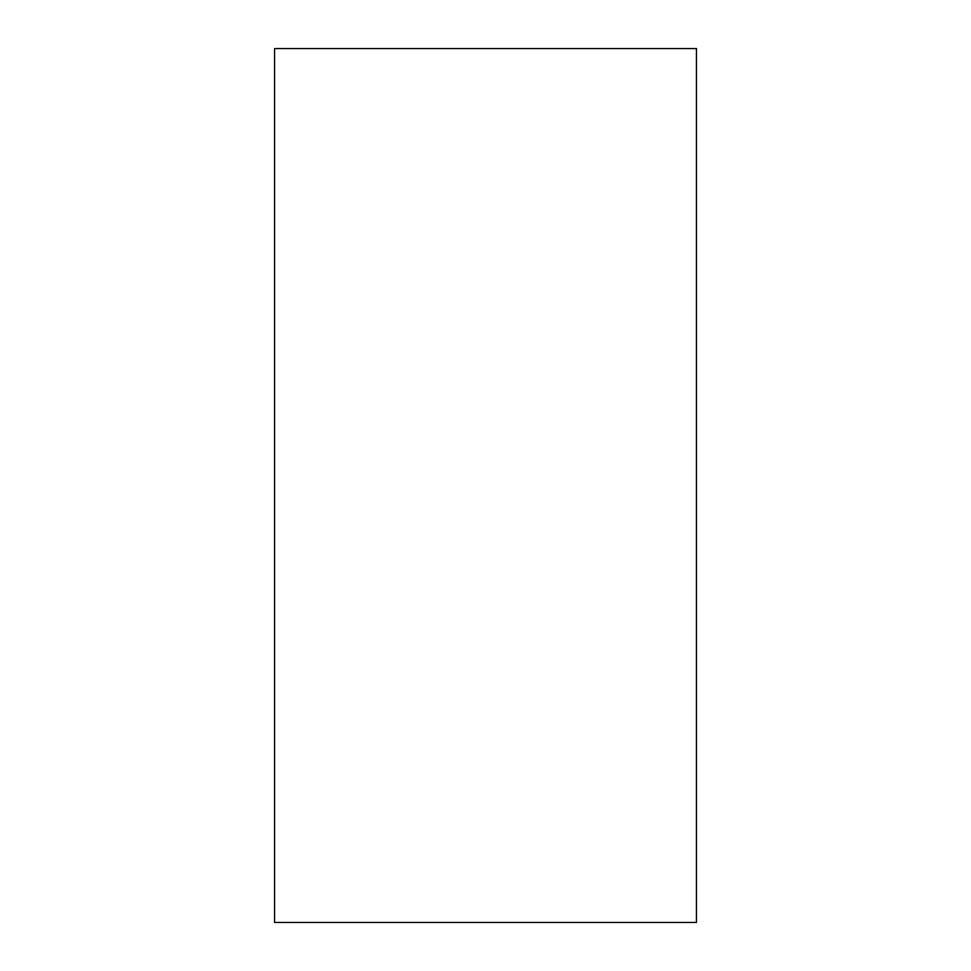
<?xml version="1.0" encoding="UTF-8"?>
<svg xmlns="http://www.w3.org/2000/svg" width="971" height="971" viewBox="0 0 971 971"><rect width="100%" height="100%" fill="white"/><g stroke="black" fill="none" stroke-linecap="round" stroke-linejoin="round"><path stroke-width="1.46" d="M696.438 48.55L274.562 48.55L274.562 922.45L696.438 922.45L696.438 48.55"/></g></svg>
